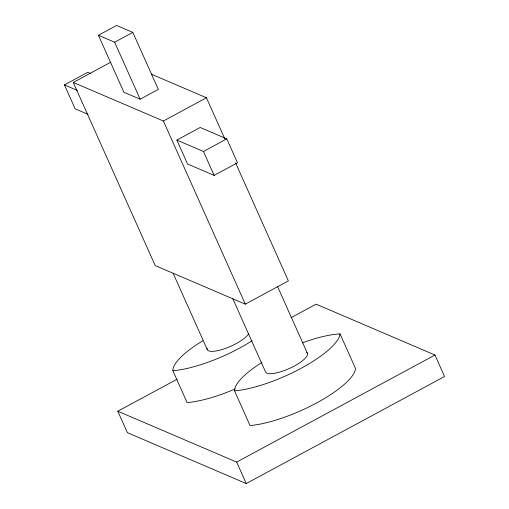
<?xml version="1.0" encoding="UTF-8"?>
<svg xmlns="http://www.w3.org/2000/svg" width="509" height="509" viewBox="0 0 509 509"><rect width="100%" height="100%" fill="white"/><g stroke="black" fill="none" stroke-linecap="round" stroke-linejoin="round"><path stroke-width="0.76" d="M98.415 35.267L116.599 25.45L132.836 32.398L158.331 89.399L140.147 99.217L123.91 92.263L98.415 35.267L114.652 42.215L140.147 99.217M114.652 42.215L132.836 32.398M88.07 114.353L75.128 108.811L64.427 84.888L87.758 72.297L90.634 73.525M235.591 162.912L288.368 280.898L245.313 304.147L155.2 265.577L73.277 82.445L110.784 62.2M73.277 82.445L163.389 121.015L206.45 97.766L224.908 139.027M176.846 140.077L200.177 127.485L226.779 138.874L237.48 162.797L214.149 175.389L187.547 164.006L176.846 140.077L203.447 151.466L214.149 175.389M203.447 151.466L226.779 138.874M290.976 317.731L316.114 304.159L434.972 355.034L444.573 376.495L246.261 483.55L127.403 432.675L117.802 411.215L177.151 379.173M117.802 411.215L236.66 462.089L434.972 355.034M151.224 74.129L206.45 97.766M64.427 84.888L77.368 90.43M302.314 342.856A66.355 18.846 -24.1 0 1 340.031 333.904L355.536 368.561A67.614 19.202 -24.1 0 1 316.604 402.956A67.614 19.202 -24.1 0 1 250.027 425.518L234.528 390.861A66.355 18.846 -24.1 0 1 261.982 362.433M277.583 286.618L307.411 353.31M163.389 121.015L245.313 304.147M232.804 298.745L265.552 371.958A22.911 6.509 -24.1 0 0 290.849 367.784A22.911 6.509 -24.1 0 0 306.653 352.413M173.092 273.199L207.271 349.6M236.66 462.089L246.261 483.55M202.9 340.731A66.355 18.846 -24.1 0 0 172.863 370.743L187.102 402.587A67.614 19.202 -24.1 0 0 235.253 388.927M252.006 340.801A67.614 19.202 -24.1 0 1 172.863 370.743M248.837 333.37A22.911 6.509 -24.1 0 1 225.474 348.391A22.911 6.509 -24.1 0 1 207.15 348.417M340.031 333.904A67.614 19.202 -24.1 0 1 301.099 368.3A67.614 19.202 -24.1 0 1 234.528 390.861"/></g></svg>
